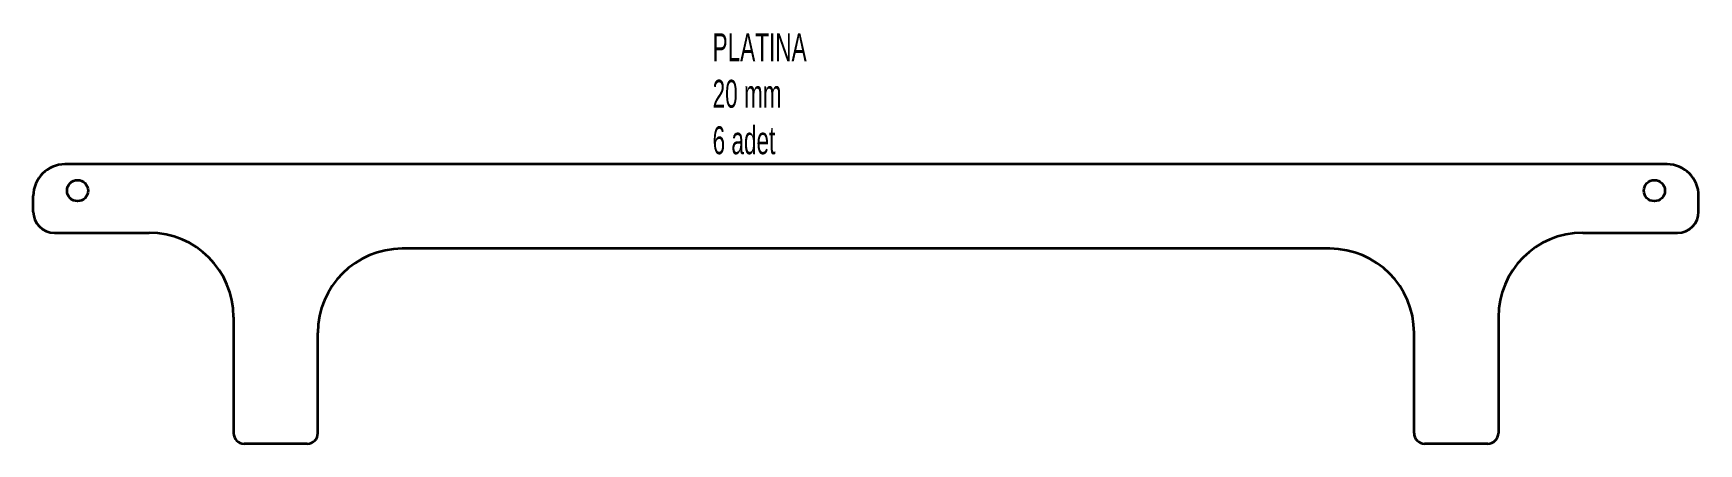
# Model space of a CAD drawing. Header units: millimetres. Extents: x -550 to 1030, y 67 to 456.
import ezdxf

# ---------------------------------------------------------------- set-up
doc = ezdxf.new("R2010")
doc.units = ezdxf.units.MM
doc.styles.add('SLDTEXTSTYLE0', font='TXT', dxfattribs={"width": 0.605})

msp = doc.modelspace()

# ---------------------------------------------------------------- linework, layer by layer
at = {"color": 7, "linetype": 'Continuous', "lineweight": 35}
for p, q in [((1000.4, 331.7), (-519.6, 331.7)), ((-549.6, 286.7), (-549.6, 301.7)), ((1030.4, 286.7), (1030.4, 301.7)), ((-529.6, 266.7), (-439.6, 266.7)), ((920.4, 266.7), (1010.4, 266.7)), ((680.4, 251.7), (-199.6, 251.7)), ((-359.6, 186.7), (-359.6, 76.7)), ((840.4, 186.7), (840.4, 76.7)), ((-279.6, 76.7), (-279.6, 171.7)), ((760.4, 76.7), (760.4, 171.7)), ((-289.6, 66.7), (-349.6, 66.7)), ((830.4, 66.7), (770.4, 66.7))]:
    msp.add_line(p, q, dxfattribs=at)
for centre in [(-507.6, 306.7), (988.4, 306.7)]:
    msp.add_circle(centre, 10, dxfattribs=at)
for centre, radius, start, end in [((-519.6, 301.7), 30, 90, 180), ((1000.4, 301.7), 30, 0, 90), ((-529.6, 286.7), 20, 180, 270), ((1010.4, 286.7), 20, 270, 0), ((-439.6, 186.7), 80, 0, 90), ((920.4, 186.7), 80, 90, 180), ((-199.6, 171.7), 80, 90, 180), ((680.4, 171.7), 80, 0, 90), ((-349.6, 76.7), 10, 180, 270), ((-289.6, 76.7), 10, 270, 0), ((770.4, 76.7), 10, 180, 270), ((830.4, 76.7), 10, 270, 0)]:
    msp.add_arc(centre, radius, start, end, dxfattribs=at)

# ---------------------------------------------------------------- texts
at = {"color": 7, "linetype": 'Continuous', "lineweight": 0, "insert": (94.9, 455.9), "char_height": 26.458, "attachment_point": 1, "style": 'SLDTEXTSTYLE0'}
msp.add_mtext('PLATINA^J20 mm^J6 adet', dxfattribs=at)

doc.saveas('drawing.dxf')
